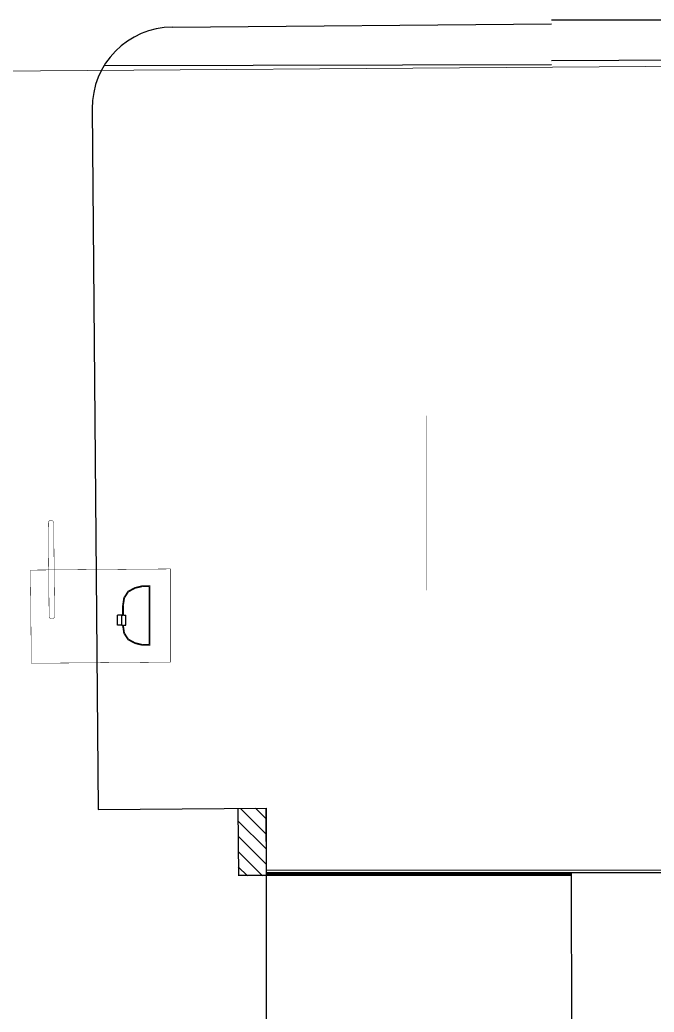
# Model space of a CAD drawing. Header units: metres. Extents: x -331 to 2982, y 362 to 2539.
# Drawn here: x 2744.9 to 2791.8, y 1383.2 to 1456.7 of the extents above; entities that cross this region are included whole.
import ezdxf

# ---------------------------------------------------------------- set-up
doc = ezdxf.new("R2010")
doc.units = ezdxf.units.M
doc.layers.get('0').update_dxf_attribs({"color": 251})
doc.layers.add('Pis', color=251, linetype='Continuous')

msp = doc.modelspace()

# ---------------------------------------------------------------- hatches: boundary and pattern name
at = {"layer": 'Pis'}
h = msp.add_hatch(dxfattribs=at)
h.set_pattern_fill('ANSI31', color=256, scale=0.25, angle=270)
h.set_pattern_definition([(315, (1896.9517, 2588.07746), (0.561266, 0.561266), [])])
h.paths.add_polyline_path([(2761.051, 1393.27), (2763.099, 1393.286), (2763.099, 1395.521), (2763.076, 1398.296), (2761.009, 1398.279)])

# ---------------------------------------------------------------- linework, layer by layer
at = {"lineweight": 0}
msp.add_lwpolyline([(2692.518, 1267.281), (2886.962, 1268.097, 0.414222), (2891.963, 1273.083, 0.000679), (2891.975, 1306.701), (2900.167, 1306.701), (2900.767, 1306.701), (2900.767, 1305.727, 0.742789), (2904.471, 1304.872), (2905.781, 1308.262), (2912.682, 1330.97), (2930.662, 1369.788), (2936.383, 1381.538), (2959.535, 1425.137), (2972.498, 1447.641), (2973.386, 1449.183), (2974.618, 1451.303, 0.577621), (2973.155, 1453.859), (2919.448, 1453.786), (2871.128, 1453.815), (2844.526, 1453.596), (2835.976, 1453.544), (2739.49, 1452.841)], format="xyb", dxfattribs=at)
msp.add_lwpolyline([(2795.241, 1393.705), (2763.099, 1393.705), (2763.099, 1372.64), (2795.241, 1372.64)], dxfattribs=at)
at = {"layer": 'Pis'}
for p, q in [((2756.18, 1456.136), (2784.213, 1456.37)), ((2756.18, 1456.136), (2784.213, 1456.37)), ((2789.101, 1456.644), (2784.213, 1456.641)), ((2814.749, 1456.668), (2789.101, 1456.644)), ((2789.214, 1453.648), (2784.213, 1453.64)), ((2814.75, 1453.788), (2789.214, 1453.648)), ((2789.214, 1453.648), (2789.214, 1453.648)), ((2751.12, 1453.282), (2784.213, 1453.352)), ((2751.12, 1453.282), (2784.213, 1453.352)), ((2750.23, 1450.086), (2750.662, 1398.193)), ((2750.23, 1450.086), (2750.662, 1398.193)), ((2752.114, 1411.835), (2752.114, 1412.585)), ((2752.414, 1412.585), (2752.114, 1412.585)), ((2752.114, 1411.835), (2752.114, 1412.585)), ((2752.414, 1412.585), (2752.114, 1412.585)), ((2752.414, 1411.835), (2752.414, 1412.585)), ((2752.414, 1412.585), (2752.488, 1412.585)), ((2752.414, 1411.835), (2752.414, 1412.585)), ((2752.414, 1411.835), (2752.414, 1412.585)), ((2752.414, 1412.585), (2752.488, 1412.585)), ((2752.414, 1411.835), (2752.414, 1412.585)), ((2752.538, 1412.585), (2752.714, 1412.585)), ((2752.538, 1412.585), (2752.714, 1412.585)), ((2752.714, 1411.835), (2752.714, 1412.585)), ((2752.714, 1411.835), (2752.714, 1412.585)), ((2752.414, 1411.835), (2752.114, 1411.835)), ((2752.414, 1411.835), (2752.114, 1411.835)), ((2752.414, 1411.835), (2752.488, 1411.835)), ((2752.414, 1411.835), (2752.488, 1411.835)), ((2752.538, 1411.835), (2752.714, 1411.835)), ((2752.538, 1411.835), (2752.714, 1411.835)), ((2750.662, 1398.193), (2763.099, 1398.297)), ((2750.662, 1398.193), (2763.099, 1398.297)), ((2761.009, 1398.287), (2761.051, 1393.287)), ((2763.076, 1398.304), (2763.118, 1393.304)), ((2763.099, 1398.297), (2763.099, 1372.535)), ((2763.099, 1398.297), (2763.099, 1372.535)), ((2761.039, 1393.332), (2763.122, 1393.332)), ((2793.451, 1393.505), (2763.099, 1393.505)), ((2785.709, 1393.405), (2763.099, 1393.405)), ((2785.709, 1393.405), (2763.099, 1393.405)), ((2785.709, 1393.405), (2763.099, 1393.405)), ((2785.709, 1393.305), (2763.099, 1393.305)), ((2785.709, 1393.305), (2763.099, 1393.305)), ((2785.709, 1393.305), (2763.099, 1393.305))]:
    msp.add_line(p, q, dxfattribs=at)
at = {"layer": 'Pis', "extrusion": (1.08876e-06, -0.000301307, 1)}
msp.add_line((2785.729, 1372.535), (2785.709, 1393.505), dxfattribs=at)
msp.add_line((2785.729, 1372.535), (2785.709, 1393.505), dxfattribs=at)
msp.add_line((2785.729, 1372.535), (2785.709, 1393.505), dxfattribs=at)
at = {"layer": 'Pis', "const_width": 0.03}
msp.add_lwpolyline([(2692.518, 1267.281), (2886.962, 1268.097, 0.414222), (2891.963, 1273.083, 0.000679), (2891.975, 1306.701), (2900.167, 1306.701), (2900.767, 1306.701), (2900.767, 1305.727, 0.742789), (2904.471, 1304.872), (2905.781, 1308.262), (2912.682, 1330.97), (2930.662, 1369.788), (2936.383, 1381.538), (2959.535, 1425.137), (2972.498, 1447.641), (2973.386, 1449.183), (2974.618, 1451.303, 0.577621), (2973.155, 1453.859), (2919.448, 1453.786), (2871.128, 1453.815), (2844.526, 1453.596), (2835.976, 1453.544), (2739.49, 1452.841)], format="xyb", dxfattribs=at)
for points in [[(2774.949, 1414.432), (2774.949, 1427.35)], [(2752.463, 1412.585), (2752.464, 1413.308), (2752.547, 1413.885), (2752.863, 1414.369), (2753.373, 1414.647), (2753.942, 1414.785), (2754.469, 1414.785), (2754.514, 1414.785), (2754.514, 1412.56), (2754.514, 1410.335), (2754.469, 1410.335), (2753.942, 1410.335), (2753.373, 1410.474), (2752.863, 1410.751), (2752.547, 1411.235), (2752.468, 1411.785), (2752.463, 1411.785), (2752.463, 1411.835)], [(2752.463, 1412.585), (2752.464, 1413.308), (2752.547, 1413.885), (2752.863, 1414.369), (2753.373, 1414.647), (2753.942, 1414.785), (2754.469, 1414.785), (2754.514, 1414.785), (2754.514, 1412.56), (2754.514, 1410.335), (2754.469, 1410.335), (2753.942, 1410.335), (2753.373, 1410.474), (2752.863, 1410.751), (2752.547, 1411.235), (2752.468, 1411.785), (2752.463, 1411.785), (2752.463, 1411.835)], [(2752.563, 1412.585), (2752.564, 1413.301), (2752.643, 1413.849), (2752.933, 1414.293), (2753.409, 1414.553), (2753.954, 1414.685), (2754.414, 1414.685), (2754.414, 1412.56), (2754.414, 1410.435), (2753.954, 1410.435), (2753.409, 1410.568), (2752.933, 1410.827), (2752.643, 1411.271), (2752.563, 1411.822), (2752.563, 1411.835)], [(2752.563, 1412.585), (2752.564, 1413.301), (2752.643, 1413.849), (2752.933, 1414.293), (2753.409, 1414.553), (2753.954, 1414.685), (2754.414, 1414.685), (2754.414, 1412.56), (2754.414, 1410.435), (2753.954, 1410.435), (2753.409, 1410.568), (2752.933, 1410.827), (2752.643, 1411.271), (2752.563, 1411.822), (2752.563, 1411.835)], [(2752.908, 1414.365), (2753.357, 1414.61)], [(2752.908, 1414.365), (2753.357, 1414.61)], [(2752.919, 1414.344), (2753.368, 1414.59)], [(2752.919, 1414.344), (2753.368, 1414.59)], [(2752.921, 1414.341), (2753.37, 1414.586)], [(2752.921, 1414.341), (2753.37, 1414.586)], [(2752.932, 1414.321), (2753.381, 1414.566)], [(2752.932, 1414.321), (2753.381, 1414.566)], [(2753.409, 1414.63), (2753.918, 1414.754)], [(2753.409, 1414.63), (2753.918, 1414.754)], [(2753.415, 1414.608), (2753.923, 1414.731)], [(2753.415, 1414.608), (2753.923, 1414.731)], [(2753.416, 1414.604), (2753.924, 1414.727)], [(2753.416, 1414.604), (2753.924, 1414.727)], [(2753.421, 1414.581), (2753.93, 1414.705)], [(2753.421, 1414.581), (2753.93, 1414.705)], [(2753.972, 1414.76), (2754.439, 1414.76)], [(2753.972, 1414.76), (2754.439, 1414.76)], [(2753.972, 1414.737), (2754.439, 1414.737)], [(2753.972, 1414.737), (2754.439, 1414.737)], [(2753.972, 1414.733), (2754.439, 1414.733)], [(2753.972, 1414.733), (2754.439, 1414.733)], [(2753.972, 1414.71), (2754.439, 1414.71), (2754.439, 1413.673)], [(2753.972, 1414.71), (2754.439, 1414.71), (2754.439, 1413.673)], [(2754.462, 1414.71), (2754.462, 1412.56), (2754.462, 1410.41)], [(2754.462, 1414.71), (2754.462, 1412.56), (2754.462, 1410.41)], [(2754.466, 1414.71), (2754.466, 1412.56), (2754.466, 1410.41)], [(2754.466, 1414.71), (2754.466, 1412.56), (2754.466, 1410.41)], [(2754.489, 1414.71), (2754.489, 1413.673)], [(2754.489, 1414.71), (2754.489, 1413.673)], [(2752.492, 1413.333), (2752.566, 1413.846)], [(2752.492, 1413.333), (2752.566, 1413.846)], [(2752.515, 1413.33), (2752.589, 1413.843)], [(2752.515, 1413.33), (2752.589, 1413.843)], [(2752.519, 1413.329), (2752.593, 1413.842)], [(2752.519, 1413.329), (2752.593, 1413.842)], [(2752.542, 1413.326), (2752.616, 1413.839)], [(2752.542, 1413.326), (2752.616, 1413.839)], [(2752.587, 1413.901), (2752.864, 1414.324)], [(2752.587, 1413.901), (2752.864, 1414.324)], [(2752.606, 1413.889), (2752.883, 1414.312)], [(2752.606, 1413.889), (2752.883, 1414.312)], [(2752.61, 1413.886), (2752.887, 1414.309)], [(2752.61, 1413.886), (2752.887, 1414.309)], [(2752.629, 1413.874), (2752.906, 1414.297)], [(2752.629, 1413.874), (2752.906, 1414.297)], [(2752.488, 1412.635), (2752.489, 1413.28)], [(2752.488, 1412.635), (2752.489, 1413.28)], [(2752.511, 1412.635), (2752.512, 1413.28)], [(2752.511, 1412.635), (2752.512, 1413.28)], [(2752.515, 1412.635), (2752.516, 1413.28)], [(2752.515, 1412.635), (2752.516, 1413.28)], [(2752.538, 1412.635), (2752.539, 1413.28)], [(2752.538, 1412.635), (2752.539, 1413.28)], [(2754.439, 1413.623), (2754.439, 1412.585)], [(2754.439, 1413.623), (2754.439, 1412.585)], [(2754.489, 1413.623), (2754.489, 1412.585)], [(2754.489, 1413.623), (2754.489, 1412.585)], [(2754.439, 1412.535), (2754.439, 1411.498)], [(2754.439, 1412.535), (2754.439, 1411.498)], [(2754.489, 1412.535), (2754.489, 1411.498)], [(2754.489, 1412.535), (2754.489, 1411.498)], [(2752.566, 1411.274), (2752.493, 1411.782)], [(2752.566, 1411.274), (2752.493, 1411.782)], [(2752.589, 1411.277), (2752.516, 1411.785)], [(2752.589, 1411.277), (2752.516, 1411.785)], [(2752.593, 1411.278), (2752.52, 1411.786)], [(2752.593, 1411.278), (2752.52, 1411.786)], [(2752.616, 1411.281), (2752.543, 1411.789)], [(2752.616, 1411.281), (2752.543, 1411.789)], [(2752.864, 1410.796), (2752.587, 1411.219)], [(2752.864, 1410.796), (2752.587, 1411.219)], [(2752.883, 1410.809), (2752.606, 1411.232)], [(2752.883, 1410.809), (2752.606, 1411.232)], [(2752.887, 1410.811), (2752.61, 1411.234)], [(2752.887, 1410.811), (2752.61, 1411.234)], [(2752.906, 1410.824), (2752.629, 1411.246)], [(2752.906, 1410.824), (2752.629, 1411.246)], [(2753.357, 1410.511), (2752.908, 1410.756)], [(2753.357, 1410.511), (2752.908, 1410.756)], [(2753.368, 1410.531), (2752.919, 1410.776)], [(2753.368, 1410.531), (2752.919, 1410.776)], [(2753.37, 1410.534), (2752.921, 1410.779)], [(2753.37, 1410.534), (2752.921, 1410.779)], [(2753.381, 1410.554), (2752.932, 1410.8)], [(2753.381, 1410.554), (2752.932, 1410.8)], [(2754.439, 1411.448), (2754.439, 1410.41), (2753.972, 1410.41)], [(2754.439, 1411.448), (2754.439, 1410.41), (2753.972, 1410.41)], [(2754.489, 1411.448), (2754.489, 1410.41)], [(2754.489, 1411.448), (2754.489, 1410.41)], [(2753.918, 1410.367), (2753.409, 1410.49)], [(2753.918, 1410.367), (2753.409, 1410.49)], [(2753.923, 1410.389), (2753.415, 1410.513)], [(2753.923, 1410.389), (2753.415, 1410.513)], [(2753.924, 1410.393), (2753.416, 1410.517)], [(2753.924, 1410.393), (2753.416, 1410.517)], [(2753.93, 1410.415), (2753.421, 1410.539)], [(2753.93, 1410.415), (2753.421, 1410.539)], [(2754.439, 1410.387), (2753.972, 1410.387)], [(2754.439, 1410.387), (2753.972, 1410.387)], [(2754.439, 1410.383), (2753.972, 1410.383)], [(2754.439, 1410.383), (2753.972, 1410.383)], [(2754.439, 1410.36), (2753.972, 1410.36)], [(2754.439, 1410.36), (2753.972, 1410.36)], [(2795.241, 1393.705), (2763.099, 1393.705), (2763.099, 1372.64), (2795.241, 1372.64)]]:
    msp.add_lwpolyline(points, dxfattribs=at)
msp.add_lwpolyline([(2747.443, 1412.707), (2747.385, 1419.409, 1), (2746.985, 1419.406), (2747.043, 1412.506, 1), (2747.443, 1412.509, -0.004166)], format="xyb", close=True, dxfattribs=at)
msp.add_lwpolyline([(2747.443, 1412.707), (2747.385, 1419.409, 1), (2746.985, 1419.406), (2747.043, 1412.506, 1), (2747.443, 1412.509, -0.004166)], format="xyb", close=True, dxfattribs=at)
for points in [[(2756.014, 1416.01), (2756.014, 1409.11), (2745.722, 1409.024), (2745.664, 1415.924)], [(2756.014, 1416.01), (2756.014, 1409.11), (2745.722, 1409.024), (2745.664, 1415.924)], [(2753.421, 1414.581), (2753.409, 1414.63), (2753.382, 1414.623), (2753.357, 1414.61), (2753.381, 1414.566), (2753.4, 1414.576)], [(2753.421, 1414.581), (2753.409, 1414.63), (2753.382, 1414.623), (2753.357, 1414.61), (2753.381, 1414.566), (2753.4, 1414.576)], [(2753.972, 1414.71), (2753.951, 1414.71), (2753.93, 1414.705), (2753.918, 1414.754), (2753.945, 1414.76), (2753.972, 1414.76)], [(2753.972, 1414.71), (2753.951, 1414.71), (2753.93, 1414.705), (2753.918, 1414.754), (2753.945, 1414.76), (2753.972, 1414.76)], [(2754.439, 1414.71), (2754.489, 1414.71), (2754.489, 1414.76), (2754.439, 1414.76)], [(2754.439, 1414.71), (2754.489, 1414.71), (2754.489, 1414.76), (2754.439, 1414.76)], [(2752.616, 1413.839), (2752.619, 1413.858), (2752.629, 1413.874), (2752.587, 1413.901), (2752.571, 1413.876), (2752.566, 1413.846)], [(2752.616, 1413.839), (2752.619, 1413.858), (2752.629, 1413.874), (2752.587, 1413.901), (2752.571, 1413.876), (2752.566, 1413.846)], [(2752.932, 1414.321), (2752.908, 1414.365), (2752.881, 1414.35), (2752.864, 1414.324), (2752.906, 1414.297), (2752.916, 1414.312)], [(2752.932, 1414.321), (2752.908, 1414.365), (2752.881, 1414.35), (2752.864, 1414.324), (2752.906, 1414.297), (2752.916, 1414.312)], [(2752.542, 1413.326), (2752.539, 1413.303), (2752.539, 1413.28), (2752.489, 1413.28), (2752.489, 1413.307), (2752.492, 1413.333)], [(2752.542, 1413.326), (2752.539, 1413.303), (2752.539, 1413.28), (2752.489, 1413.28), (2752.489, 1413.307), (2752.492, 1413.333)], [(2754.439, 1413.623), (2754.489, 1413.623), (2754.489, 1413.673), (2754.439, 1413.673)], [(2754.439, 1413.623), (2754.489, 1413.623), (2754.489, 1413.673), (2754.439, 1413.673)], [(2752.488, 1412.585), (2752.488, 1412.585), (2752.488, 1412.635), (2752.538, 1412.635), (2752.538, 1412.585)], [(2752.488, 1412.585), (2752.488, 1412.585), (2752.488, 1412.635), (2752.538, 1412.635), (2752.538, 1412.585)], [(2754.439, 1412.535), (2754.489, 1412.535), (2754.489, 1412.585), (2754.439, 1412.585)], [(2754.439, 1412.535), (2754.489, 1412.535), (2754.489, 1412.585), (2754.439, 1412.585)], [(2752.543, 1411.789), (2752.538, 1411.821), (2752.538, 1411.835), (2752.488, 1411.835), (2752.488, 1411.823), (2752.493, 1411.782)], [(2752.543, 1411.789), (2752.538, 1411.821), (2752.538, 1411.835), (2752.488, 1411.835), (2752.488, 1411.823), (2752.493, 1411.782)], [(2754.439, 1411.448), (2754.489, 1411.448), (2754.489, 1411.498), (2754.439, 1411.498)], [(2754.439, 1411.448), (2754.489, 1411.448), (2754.489, 1411.498), (2754.439, 1411.498)], [(2752.616, 1411.281), (2752.619, 1411.262), (2752.629, 1411.246), (2752.587, 1411.219), (2752.571, 1411.244), (2752.566, 1411.274)], [(2752.616, 1411.281), (2752.619, 1411.262), (2752.629, 1411.246), (2752.587, 1411.219), (2752.571, 1411.244), (2752.566, 1411.274)], [(2752.932, 1410.8), (2752.908, 1410.756), (2752.881, 1410.77), (2752.864, 1410.796), (2752.906, 1410.824), (2752.916, 1410.808)], [(2752.932, 1410.8), (2752.908, 1410.756), (2752.881, 1410.77), (2752.864, 1410.796), (2752.906, 1410.824), (2752.916, 1410.808)], [(2753.421, 1410.539), (2753.409, 1410.49), (2753.382, 1410.497), (2753.357, 1410.511), (2753.381, 1410.554), (2753.4, 1410.544)], [(2753.421, 1410.539), (2753.409, 1410.49), (2753.382, 1410.497), (2753.357, 1410.511), (2753.381, 1410.554), (2753.4, 1410.544)], [(2753.972, 1410.41), (2753.951, 1410.41), (2753.93, 1410.415), (2753.918, 1410.367), (2753.945, 1410.36), (2753.972, 1410.36)], [(2753.972, 1410.41), (2753.951, 1410.41), (2753.93, 1410.415), (2753.918, 1410.367), (2753.945, 1410.36), (2753.972, 1410.36)], [(2754.439, 1410.36), (2754.489, 1410.36), (2754.489, 1410.41), (2754.439, 1410.41)], [(2754.439, 1410.36), (2754.489, 1410.36), (2754.489, 1410.41), (2754.439, 1410.41)]]:
    msp.add_lwpolyline(points, close=True, dxfattribs=at)
at = {"layer": 'Pis'}
msp.add_arc((2756.229, 1450.136), 6, 90.47739, 180.47739, dxfattribs=at)
msp.add_arc((2756.229, 1450.136), 6, 90.47739, 180.47739, dxfattribs=at)

doc.saveas('drawing.dxf')
